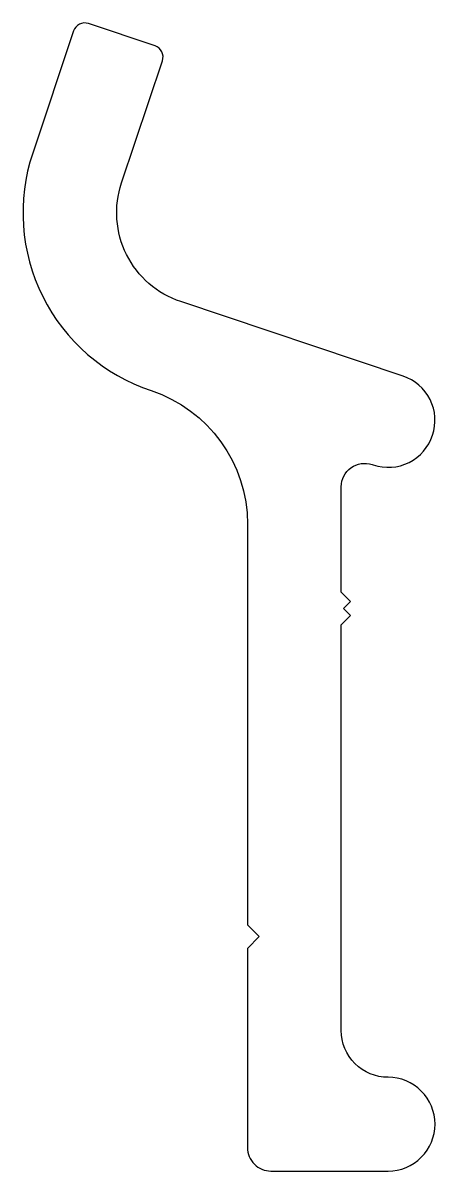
# Model space of a CAD drawing. Extents: x 954.7 to 963.5, y -4.8 to 19.7.
import ezdxf

# ---------------------------------------------------------------- set-up
doc = ezdxf.new("R2010")
doc.units = 0
doc.header["$LTSCALE"] = 15
doc.layers.get('0').update_dxf_attribs({"linetype": 'CONTINUOUS'})

msp = doc.modelspace()

# ---------------------------------------------------------------- linework, layer by layer
msp.add_lwpolyline([(961.711, 7.013), (961.561, 7.163), (961.711, 7.313), (961.511, 7.513), (961.511, 9.759, -0.512277), (962.169, 10.234), (962.193, 10.226, 0.414214), (963.459, 10.857), (963.459, 10.857, 0.414214), (962.828, 12.122), (958.086, 13.709, -0.414214), (956.824, 16.24), (957.697, 18.848, 0.414214), (957.539, 19.164), (956.117, 19.64, 0.414214), (955.8, 19.482), (954.928, 16.875, 0.414692), (957.458, 11.81, -0.322933), (959.511, 8.964), (959.511, 0.413), (959.761, 0.163), (959.511, -0.087), (959.511, -4.337, 0.414214), (960.011, -4.837), (962.511, -4.837, 0.414214), (963.511, -3.837, 0.414214), (962.511, -2.837, -0.414214), (961.511, -1.837), (961.511, 6.813)], format="xyb", close=True)

doc.saveas('drawing.dxf')
